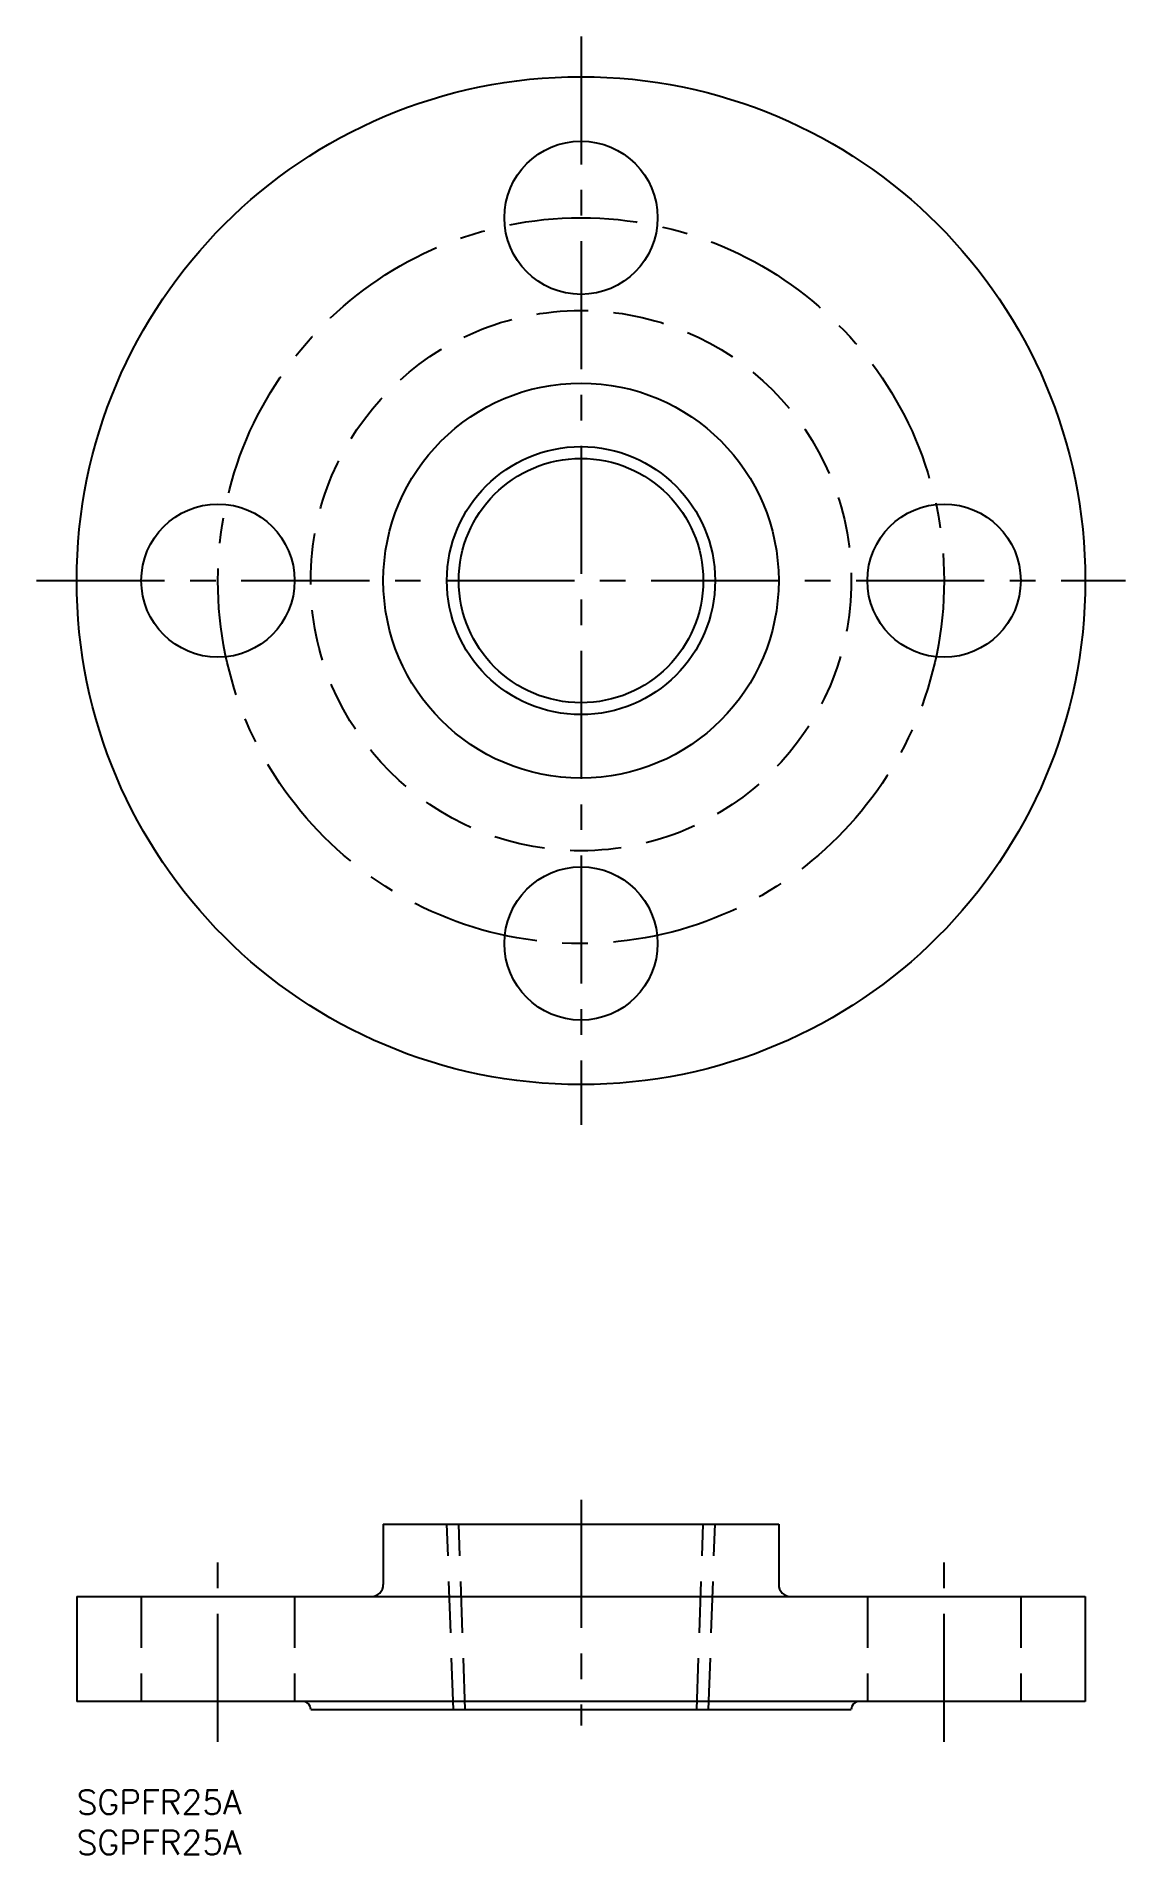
# Model space of a CAD drawing. Extents: x -5 to 130, y -8 to 218.
import ezdxf

# ---------------------------------------------------------------- set-up
doc = ezdxf.new("R2010")
doc.units = 0
doc.header["$LTSCALE"] = 0.5
doc.linetypes.add('CENTER', pattern=[50.8, 31.75, -6.35, 6.35, -6.35])
doc.linetypes.add('DASHED', pattern=[19.05, 12.7, -6.35])
for name, color, linetype in [('MSM_CENTER', 1, 'CENTER'), ('MSM_CONTINUOUS', 7, 'CONTINUOUS'), ('MSM_DASHED', 4, 'DASHED'), ('MSM_NARROW', 5, 'CONTINUOUS'), ('MSM_PART_NUMBER', 7, 'CONTINUOUS')]:
    doc.layers.add(name, color=color, linetype=linetype)
doc.styles.get("Standard").update_dxf_attribs({"font": 'txt.shx', "height": 3, "bigfont": 'bigfont.shx'})

msp = doc.modelspace()

# ---------------------------------------------------------------- linework, layer by layer
at = {"layer": 'MSM_CENTER'}
for p, q in [((62.5, 217.5), (62.5, 82.5)), ((-5, 150), (130, 150)), ((62.5, 36), (62.5, 8)), ((17.5, 6), (17.5, 29)), ((107.5, 6), (107.5, 29))]:
    msp.add_line(p, q, dxfattribs=at)
msp.add_circle((62.5, 150), 45, dxfattribs=at)
at = {"layer": 'MSM_CONTINUOUS'}
for p, q in [((38, 33), (38, 25.5)), ((38, 33), (87, 33)), ((87, 33), (87, 25.5)), ((0, 24), (125, 24)), ((0, 24), (0, 11)), ((125, 24), (125, 11)), ((125, 11), (0, 11)), ((29, 10), (96, 10))]:
    msp.add_line(p, q, dxfattribs=at)
for centre, radius in [((62.5, 150), 62.5), ((62.5, 195), 9.5), ((62.5, 150), 24.5), ((62.5, 150), 15.15), ((17.5, 150), 9.5), ((107.5, 150), 9.5), ((62.5, 105), 9.5)]:
    msp.add_circle(centre, radius, dxfattribs=at)
for centre, radius, start, end in [((36.5, 25.5), 1.5, 270, 0), ((88.5, 25.5), 1.5, 180, 270), ((28, 10), 1, 0, 90), ((97, 10), 1, 90, 180)]:
    msp.add_arc(centre, radius, start, end, dxfattribs=at)
at = {"layer": 'MSM_DASHED'}
for p, q in [((46.68, 10), (45.88, 33)), ((48.16, 10), (47.35, 33)), ((76.84, 10), (77.65, 33)), ((78.32, 10), (79.12, 33)), ((8, 24), (8, 11)), ((27, 24), (27, 11)), ((98, 24), (98, 11)), ((117, 24), (117, 11))]:
    msp.add_line(p, q, dxfattribs=at)
msp.add_circle((62.5, 150), 33.5, dxfattribs=at)
at = {"layer": 'MSM_NARROW'}
msp.add_circle((62.5, 150), 16.62, dxfattribs=at)

# ---------------------------------------------------------------- texts
at = {"layer": 'MSM_PART_NUMBER'}
for p in [(0, -3), (0, -8)]:
    msp.add_text('SGPFR25A', height=3, dxfattribs=at).set_placement(p)

doc.saveas('drawing.dxf')
